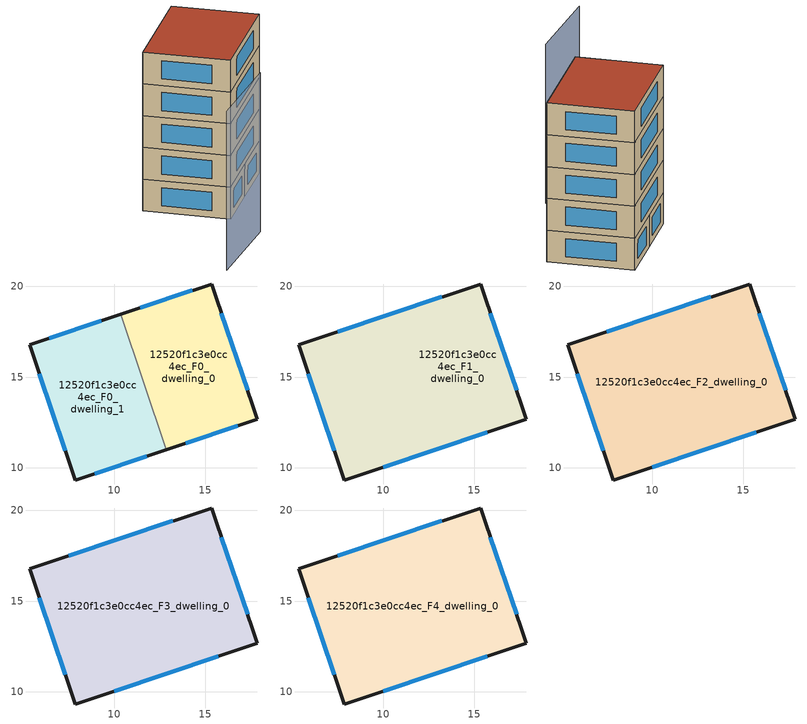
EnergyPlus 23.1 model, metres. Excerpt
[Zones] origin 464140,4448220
12520f1c3e0cc4ec_F0_dwelling_0
 floor ground (EU_floor_Construction): 15.36,20.13 17.87,12.67 12.84,11 10.36,18.47 z0
 wall outside (EU_wall_Construction): 12.84,11 17.87,12.67 15.36,20.13 10.36,18.47 z0:3
 wall to 12520f1c3e0cc4ec_F0_dwelling_1 (EU_wall_Construction): 10.36,18.47 12.84,11 z0:3
 window (EU_Window_Construction): 14.29,19.78 11.43,18.82 / 17.34,14.27 15.9,18.53 / 13.92,11.36 16.8,12.31 z0.64:2.36
12520f1c3e0cc4ec_F0_dwelling_1
 floor ground (EU_floor_Construction): 10.36,18.47 12.84,11 7.84,9.33 5.34,16.79 z0
 wall outside (EU_wall_Construction): 10.36,18.47 5.34,16.79 7.84,9.33 12.84,11 z0:3
 window (EU_Window_Construction): 8.91,9.69 11.77,10.64 / 5.87,15.2 7.3,10.93 / 9.28,18.11 6.41,17.15 z0.64:2.36
12520f1c3e0cc4ec_F1_dwelling_0
 floor to 12520f1c3e0cc4ec_F0_dwelling_0 (EU_floor_Construction): 15.36,20.13 17.87,12.67 12.84,11 10.36,18.47 z3
 floor to 12520f1c3e0cc4ec_F0_dwelling_1 (EU_floor_Construction): 10.36,18.47 12.84,11 7.84,9.33 5.34,16.79 z3
 wall outside (EU_wall_Construction): 15.36,20.13 5.34,16.79 7.84,9.33 17.87,12.67 15.36,20.13 z3:6
 window (EU_Window_Construction): 13.22,19.42 7.48,17.51 / 17.34,14.27 15.9,18.53 / 9.99,10.05 15.72,11.96 / 5.87,15.2 7.3,10.93 z3.64:5.36
12520f1c3e0cc4ec_F2_dwelling_0
 floor to 12520f1c3e0cc4ec_F1_dwelling_0 (EU_floor_Construction): 15.36,20.13 17.87,12.67 7.84,9.33 5.34,16.79 z6
 wall outside (EU_wall_Construction): 15.36,20.13 5.34,16.79 7.84,9.33 17.87,12.67 15.36,20.13 z6:9
 window (EU_Window_Construction): 13.22,19.42 7.48,17.51 / 17.34,14.27 15.9,18.53 / 9.99,10.05 15.72,11.96 / 5.87,15.2 7.3,10.93 z6.64:8.36
12520f1c3e0cc4ec_F3_dwelling_0
 floor to 12520f1c3e0cc4ec_F2_dwelling_0 (EU_floor_Construction): 15.36,20.13 17.87,12.67 7.84,9.33 5.34,16.79 z9
 wall outside (EU_wall_Construction): 15.36,20.13 5.34,16.79 7.84,9.33 17.87,12.67 15.36,20.13 z9:12
 window (EU_Window_Construction): 13.22,19.42 7.48,17.51 / 17.34,14.27 15.9,18.53 / 9.99,10.05 15.72,11.96 / 5.87,15.2 7.3,10.93 z9.64:11.36
12520f1c3e0cc4ec_F4_dwelling_0
 floor to 12520f1c3e0cc4ec_F3_dwelling_0 (EU_floor_Construction): 15.36,20.13 17.87,12.67 7.84,9.33 5.34,16.79 z12
 wall outside (EU_wall_Construction): 15.36,20.13 5.34,16.79 7.84,9.33 17.87,12.67 15.36,20.13 z12:15
 window (EU_Window_Construction): 13.22,19.42 7.48,17.51 / 17.34,14.27 15.9,18.53 / 9.99,10.05 15.72,11.96 / 5.87,15.2 7.3,10.93 z12.64:14.36
 roof outside (EU_roof_Construction): 17.87,12.67 15.36,20.13 5.34,16.79 7.84,9.33 z15
shading: -1.96,3.64 6.83,5.67 z0:15
[Building]
EU S2 Campaign: North Axis=0; Terrain=City; Solar Distribution=FullExterior
[Site:Location]
Yerevan-Zvartnots.Intl.AP: Latitude=40.15; Longitude=44.383; Time Zone=4; Elevation=854
[SizingPeriod:WeatherFileDays]
AnnualSizingPeriod: Begin Month=1; Begin Day of Month=1; End Month=12; End Day of Month=31; Day of Week for Start Day=Monday; Use Weather File Daylight Saving Period=No; Use Weather File Rain and Snow Indicators=No
[MATERIAL]
EU_InternalMass_Material: Roughness=MediumRough; Thickness=0.1; Conductivity=1; Density=1800; Specific Heat=900; Thermal Absorptance=0.9; Solar Absorptance=0.7; Visible Absorptance=0.7
[MATERIAL:NOMASS] Roughness=MediumRough; Thermal Absorptance=0.9; Solar Absorptance=0.7; Visible Absorptance=0.7
Name | Thermal Resistance
EU_wall_NoMass | 1.05043
EU_roof_NoMass | 1.45357
EU_floor_NoMass | 0.478065
[WINDOWMATERIAL:SIMPLEGLAZINGSYSTEM]
EU_Window_SimpleGlazing: UFactor=2.5566; Solar Heat Gain Coefficient=0.75; Visible Transmittance=0.75
[CONSTRUCTION]
EU_wall_Construction: EU_wall_NoMass
EU_roof_Construction: EU_roof_NoMass
EU_floor_Construction: EU_floor_NoMass
EU_Window_Construction: EU_Window_SimpleGlazing
EU_InternalMass_Construction: EU_InternalMass_Material
[ZONE] Type=1; Multiplier=1; Ceiling Height=autocalculate; Floor Area=autocalculate; Part of Total Floor Area=Yes
Name | Volume
12520f1c3e0cc4ec_F0_dwelling_0 | 124.797
12520f1c3e0cc4ec_F1_dwelling_0 | 249.569
12520f1c3e0cc4ec_F2_dwelling_0; 12520f1c3e0cc4ec_F3_dwelling_0; 12520f1c3e0cc4ec_F4_dwelling_0 | 249.576
12520f1c3e0cc4ec_F0_dwelling_1 | 124.774
[INTERNALMASS] Construction=EU_InternalMass_Construction
Name | Zone or ZoneList | Surface Area
12520f1c3e0cc4ec_F0_dwelling_0_EU_InternalMass | 12520f1c3e0cc4ec_F0_dwelling_0 | 41.599
12520f1c3e0cc4ec_F0_dwelling_1_EU_InternalMass | 12520f1c3e0cc4ec_F0_dwelling_1 | 41.5915
12520f1c3e0cc4ec_F1_dwelling_0_EU_InternalMass | 12520f1c3e0cc4ec_F1_dwelling_0 | 83.1921
12520f1c3e0cc4ec_F2_dwelling_0_EU_InternalMass | 12520f1c3e0cc4ec_F2_dwelling_0 | 83.1921
12520f1c3e0cc4ec_F3_dwelling_0_EU_InternalMass | 12520f1c3e0cc4ec_F3_dwelling_0 | 83.1921
12520f1c3e0cc4ec_F4_dwelling_0_EU_InternalMass | 12520f1c3e0cc4ec_F4_dwelling_0 | 83.1921
[OTHEREQUIPMENT] Fuel Type=Electricity; Design Level Calculation Method=Watts/Area; Power per Zone Floor Area=1; Fraction Latent=0; Fraction Radiant=0; Fraction Lost=0; Carbon Dioxide Generation Rate=0; EndUse Subcategory=EU_Step8_InternalGains
Name | Zone or ZoneList or Space or SpaceList | Schedule
EU_Step8_InternalGain_12520f1c3e0cc4ec_F0_dwelling_0_f000 | 12520f1c3e0cc4ec_F0_dwelling_0 | EU_Step8_GainSchedule_12520f1c3e0cc4ec_F0_dwelling_0_f000
EU_Step8_InternalGain_12520f1c3e0cc4ec_F0_dwelling_1_f000 | 12520f1c3e0cc4ec_F0_dwelling_1 | EU_Step8_GainSchedule_12520f1c3e0cc4ec_F0_dwelling_1_f000
EU_Step8_InternalGain_12520f1c3e0cc4ec_F1_dwelling_0_f000 | 12520f1c3e0cc4ec_F1_dwelling_0 | EU_Step8_GainSchedule_12520f1c3e0cc4ec_F1_dwelling_0_f000
EU_Step8_InternalGain_12520f1c3e0cc4ec_F2_dwelling_0_f000 | 12520f1c3e0cc4ec_F2_dwelling_0 | EU_Step8_GainSchedule_12520f1c3e0cc4ec_F2_dwelling_0_f000
EU_Step8_InternalGain_12520f1c3e0cc4ec_F3_dwelling_0_f000 | 12520f1c3e0cc4ec_F3_dwelling_0 | EU_Step8_GainSchedule_12520f1c3e0cc4ec_F3_dwelling_0_f000
EU_Step8_InternalGain_12520f1c3e0cc4ec_F4_dwelling_0_f000 | 12520f1c3e0cc4ec_F4_dwelling_0 | EU_Step8_GainSchedule_12520f1c3e0cc4ec_F4_dwelling_0_f000
[ZONEVENTILATION:DESIGNFLOWRATE] Schedule=EU_AlwaysOn; Design Flow Rate Calculation Method=AirChanges/Hour; Air Changes per Hour=0.557805; Ventilation Type=Natural; Fan Pressure Rise=0; Fan Total Efficiency=1; Constant Term Coefficient=1; Temperature Term Coefficient=0; Velocity Term Coefficient=0; Velocity Squared Term Coefficient=0; Minimum Indoor Temperature=-100; Maximum Indoor Temperature=100; Delta Temperature=-100; Minimum Outdoor Temperature=-100; Maximum Outdoor Temperature=100; Maximum Wind Speed=40
Name | Zone or ZoneList or Space or SpaceList
EU_ConstantAir_12520f1c3e0cc4ec_F0_dwelling_0 | 12520f1c3e0cc4ec_F0_dwelling_0
EU_ConstantAir_12520f1c3e0cc4ec_F0_dwelling_1 | 12520f1c3e0cc4ec_F0_dwelling_1
EU_ConstantAir_12520f1c3e0cc4ec_F1_dwelling_0 | 12520f1c3e0cc4ec_F1_dwelling_0
EU_ConstantAir_12520f1c3e0cc4ec_F2_dwelling_0 | 12520f1c3e0cc4ec_F2_dwelling_0
EU_ConstantAir_12520f1c3e0cc4ec_F3_dwelling_0 | 12520f1c3e0cc4ec_F3_dwelling_0
EU_ConstantAir_12520f1c3e0cc4ec_F4_dwelling_0 | 12520f1c3e0cc4ec_F4_dwelling_0
[HVACTEMPLATE:THERMOSTAT] Constant Heating Setpoint=20; Constant Cooling Setpoint=50
EU_HeatOnly_12520f1c3e0cc4ec_F0_dwelling_0; EU_HeatOnly_12520f1c3e0cc4ec_F0_dwelling_1; EU_HeatOnly_12520f1c3e0cc4ec_F1_dwelling_0; EU_HeatOnly_12520f1c3e0cc4ec_F2_dwelling_0; EU_HeatOnly_12520f1c3e0cc4ec_F3_dwelling_0; EU_HeatOnly_12520f1c3e0cc4ec_F4_dwelling_0
[HVACTEMPLATE:ZONE:IDEALLOADSAIRSYSTEM] System Availability Schedule=EU_AlwaysOn; Maximum Heating Supply Air Temperature=50; Minimum Cooling Supply Air Temperature=13; Maximum Heating Supply Air Humidity Ratio=0.0156; Minimum Cooling Supply Air Humidity Ratio=0.0077; Heating Limit=NoLimit; Cooling Limit=NoLimit; Heating Availability Schedule=EU_AlwaysOn; Cooling Availability Schedule=EU_CoolingOff; Dehumidification Control Type=ConstantSensibleHeatRatio; Cooling Sensible Heat Ratio=0.7; Dehumidification Setpoint=60; Humidification Control Type=None; Humidification Setpoint=30; Outdoor Air Method=None; Outdoor Air Flow Rate per Person=0.00944; Outdoor Air Flow Rate per Zone Floor Area=0; Outdoor Air Flow Rate per Zone=0; Demand Controlled Ventilation Type=None; Outdoor Air Economizer Type=NoEconomizer; Heat Recovery Type=None; Sensible Heat Recovery Effectiveness=0.7; Latent Heat Recovery Effectiveness=0.65
Name | Template Thermostat
12520f1c3e0cc4ec_F0_dwelling_0 | EU_HeatOnly_12520f1c3e0cc4ec_F0_dwelling_0
12520f1c3e0cc4ec_F0_dwelling_1 | EU_HeatOnly_12520f1c3e0cc4ec_F0_dwelling_1
12520f1c3e0cc4ec_F1_dwelling_0 | EU_HeatOnly_12520f1c3e0cc4ec_F1_dwelling_0
12520f1c3e0cc4ec_F2_dwelling_0 | EU_HeatOnly_12520f1c3e0cc4ec_F2_dwelling_0
12520f1c3e0cc4ec_F3_dwelling_0 | EU_HeatOnly_12520f1c3e0cc4ec_F3_dwelling_0
12520f1c3e0cc4ec_F4_dwelling_0 | EU_HeatOnly_12520f1c3e0cc4ec_F4_dwelling_0
[SIZING:ZONE] Zone Cooling Design Supply Air Temperature Input Method=SupplyAirTemperature; Zone Cooling Design Supply Air Temperature=13; Zone Heating Design Supply Air Temperature Input Method=SupplyAirTemperature; Zone Heating Design Supply Air Temperature=50; Zone Cooling Design Supply Air Humidity Ratio=0.008; Zone Heating Design Supply Air Humidity Ratio=0.008; Cooling Design Air Flow Method=DesignDay; Cooling Design Air Flow Rate=0; Cooling Minimum Air Flow per Zone Floor Area=0.000762; Cooling Minimum Air Flow=0; Cooling Minimum Air Flow Fraction=0.2; Heating Design Air Flow Method=DesignDay; Heating Design Air Flow Rate=0; Heating Maximum Air Flow per Zone Floor Area=0.002032; Heating Maximum Air Flow=0.141576; Heating Maximum Air Flow Fraction=0.3; Account for Dedicated Outdoor Air System=No; Dedicated Outdoor Air System Control Strategy=NeutralSupplyAir; Dedicated Outdoor Air Low Setpoint Temperature for Design=autosize; Dedicated Outdoor Air High Setpoint Temperature for Design=autosize; Zone Load Sizing Method=Sensible Load Only No Latent Load; Zone Latent Cooling Design Supply Air Humidity Ratio Input Method=HumidityRatioDifference; Zone Cooling Design Supply Air Humidity Ratio Difference=0.005; Zone Latent Heating Design Supply Air Humidity Ratio Input Method=HumidityRatioDifference; Zone Humidification Design Supply Air Humidity Ratio Difference=0.005
12520f1c3e0cc4ec_F0_dwelling_0; 12520f1c3e0cc4ec_F0_dwelling_1; 12520f1c3e0cc4ec_F1_dwelling_0; 12520f1c3e0cc4ec_F2_dwelling_0; 12520f1c3e0cc4ec_F3_dwelling_0; 12520f1c3e0cc4ec_F4_dwelling_0
[SCHEDULE:CONSTANT]
Name | Hourly Value
EU_AlwaysOn | 1
EU_CoolingOff | 0
[SCHEDULE:FILE] Column Number=1; Rows to Skip at Top=0; Number of Hours of Data=8760; Column Separator=Comma; Interpolate to Timestep=No; Minutes per Item=60; Adjust Schedule for Daylight Savings=Yes
Name | File
EU_Step8_GainSchedule_12520f1c3e0cc4ec_F0_dwelling_0_f000 | ../../schedules/12520f1c3e0cc4ec/12520f1c3e0cc4ec_F0_dwelling_0_f000_gain.csv
EU_Step8_GainSchedule_12520f1c3e0cc4ec_F0_dwelling_1_f000 | ../../schedules/12520f1c3e0cc4ec/12520f1c3e0cc4ec_F0_dwelling_1_f000_gain.csv
EU_Step8_GainSchedule_12520f1c3e0cc4ec_F1_dwelling_0_f000 | ../../schedules/12520f1c3e0cc4ec/12520f1c3e0cc4ec_F1_dwelling_0_f000_gain.csv
EU_Step8_GainSchedule_12520f1c3e0cc4ec_F2_dwelling_0_f000 | ../../schedules/12520f1c3e0cc4ec/12520f1c3e0cc4ec_F2_dwelling_0_f000_gain.csv
EU_Step8_GainSchedule_12520f1c3e0cc4ec_F3_dwelling_0_f000 | ../../schedules/12520f1c3e0cc4ec/12520f1c3e0cc4ec_F3_dwelling_0_f000_gain.csv
EU_Step8_GainSchedule_12520f1c3e0cc4ec_F4_dwelling_0_f000 | ../../schedules/12520f1c3e0cc4ec/12520f1c3e0cc4ec_F4_dwelling_0_f000_gain.csv
